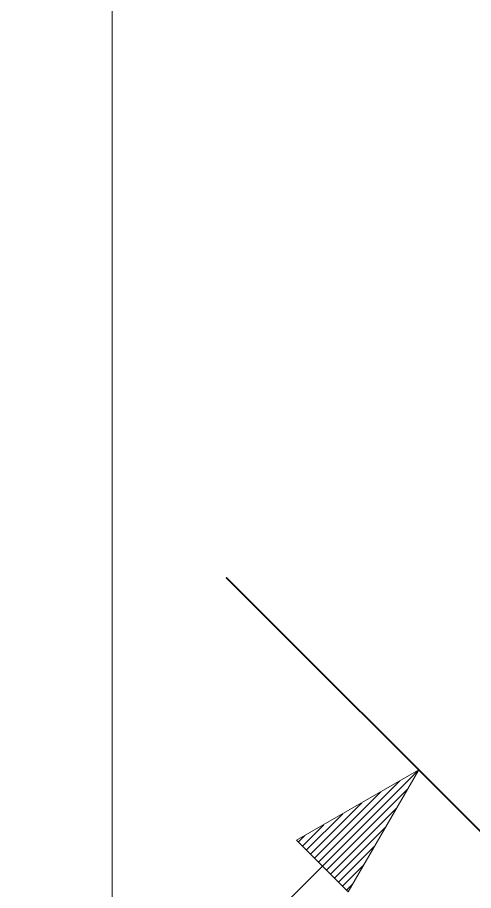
# Model space of a CAD drawing. Header units: millimetres. Extents: x 0 to 2941, y -405 to 1422.
# Drawn here: x 33.5 to 113.9, y 266.8 to 420.7 of the extents above; entities that cross this region are included whole.
import ezdxf

# ---------------------------------------------------------------- set-up
doc = ezdxf.new("R2010")
doc.units = ezdxf.units.MM
doc.layers.add('FINE', color=9, linetype='Continuous')
doc.layers.add('OUTLINE', color=7, linetype='Continuous')

msp = doc.modelspace()

# ---------------------------------------------------------------- linework, layer by layer
at = {"layer": 'FINE', "lineweight": 9}
for p, q in [((50.19, 1275.68), (50.19, 243.1)), ((70.28, 321.98), (108.53, 283.73)), ((87.25, 271.06), (104.22, 288.03)), ((87.25, 271.06), (104.22, 288.03)), ((86.55, 271.77), (100.88, 286.1)), ((85.84, 272.48), (97.53, 284.17)), ((87.96, 270.36), (102.29, 284.69)), ((85.13, 273.18), (94.18, 282.24)), ((84.42, 273.89), (90.84, 280.31)), ((88.67, 269.65), (100.36, 281.34)), ((83.72, 274.6), (87.49, 278.37)), ((89.37, 268.94), (98.43, 278)), ((83.01, 275.31), (84.15, 276.44)), ((83.01, 275.31), (84.15, 276.44)), ((90.08, 268.24), (96.5, 274.65)), ((90.79, 267.53), (94.56, 271.3)), ((91.5, 266.82), (92.63, 267.96)), ((91.5, 266.82), (92.63, 267.96))]:
    msp.add_line(p, q, dxfattribs=at)
msp.add_lwpolyline([(33.51, 217.32), (104.22, 288.03), (82.71, 275.61), (91.8, 266.52), (104.22, 288.03)], dxfattribs=at)
at = {"layer": 'OUTLINE', "lineweight": 40}
msp.add_line((70.28, 321.98), (138.16, 254.09), dxfattribs=at)

doc.saveas('drawing.dxf')
